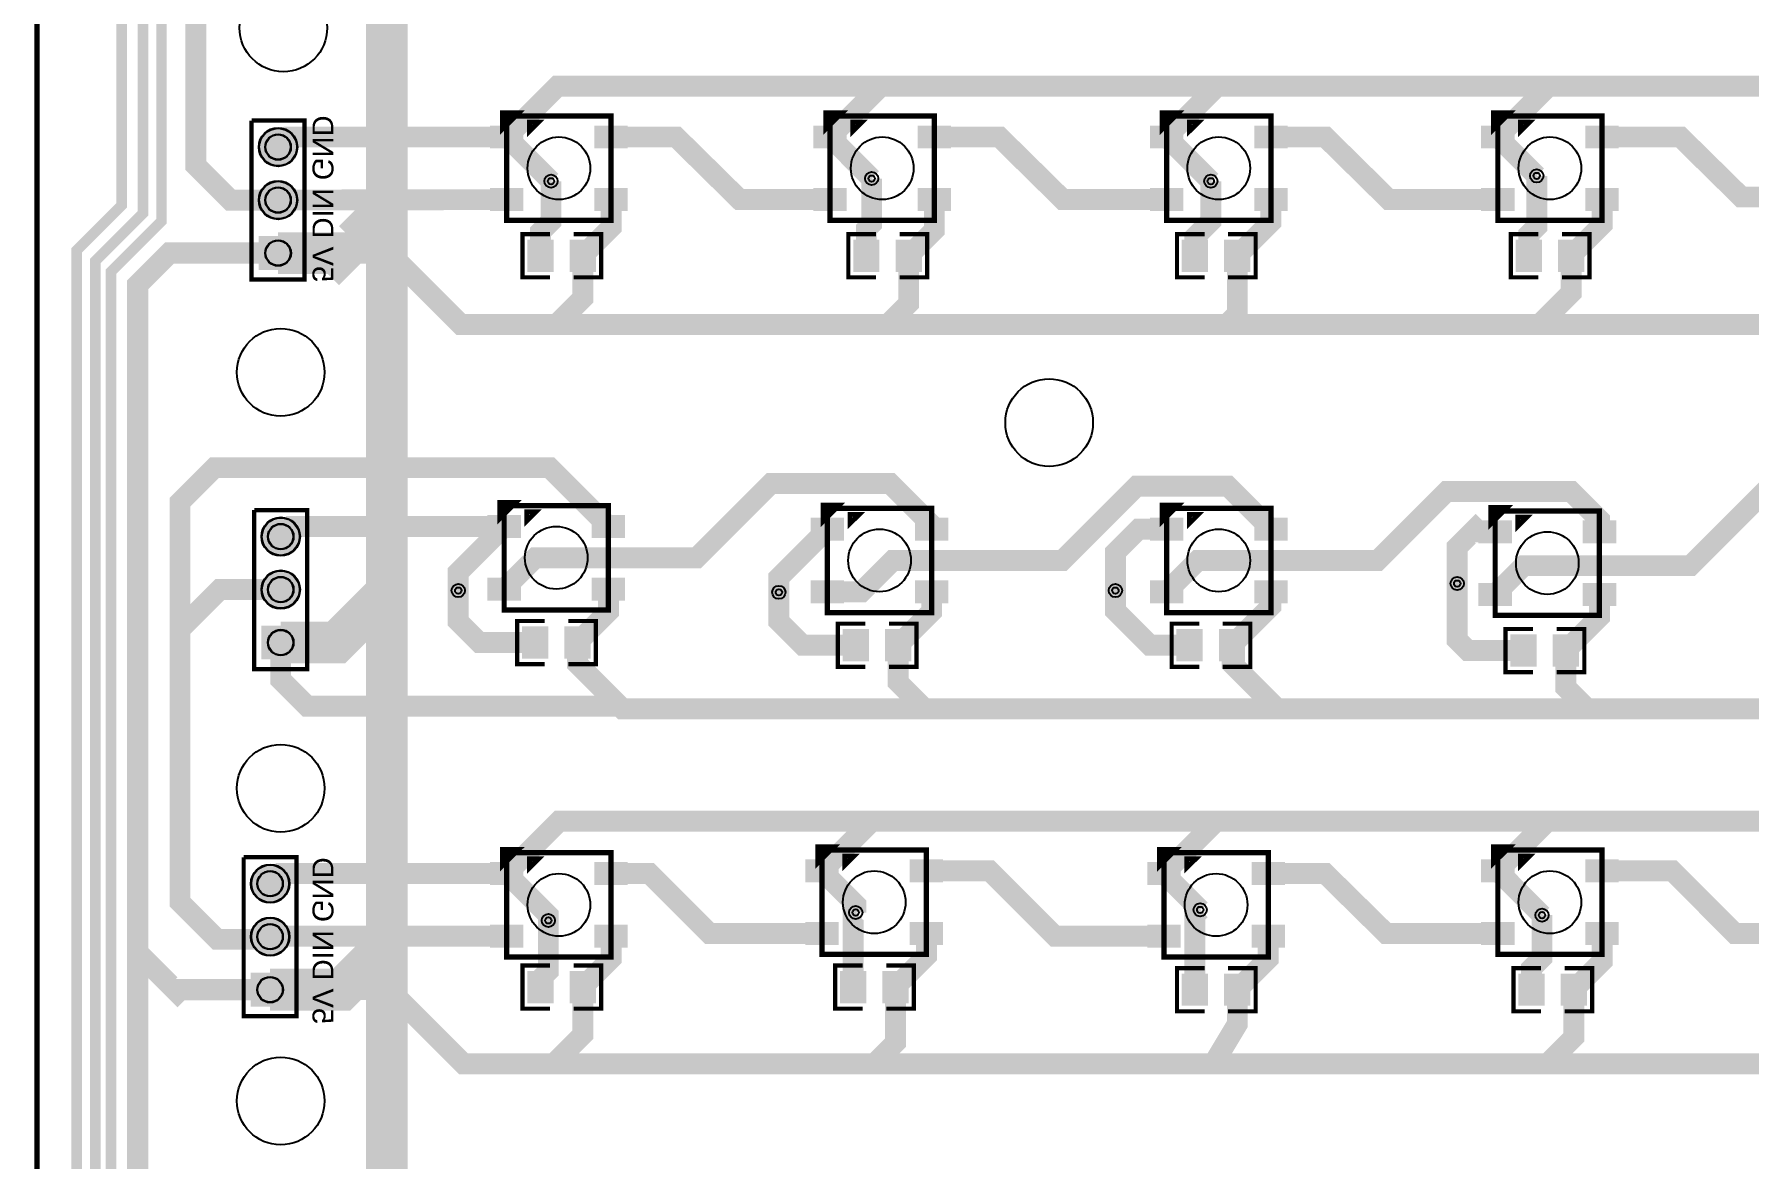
# Model space of a CAD drawing. Extents: x -5 to 8273, y -8280 to 5.
# Drawn here: x -5 to 3230, y -5644 to -3522 of the extents above; entities that cross this region are included whole.
import ezdxf

# ---------------------------------------------------------------- set-up
doc = ezdxf.new("R2010")
doc.units = 9
for name, color, linetype, true_color in [('BoardOutLine', 7, 'Continuous', 0xff00ff), ('BottomLayer', 7, 'Continuous', 0x0000ff), ('BottomSilkLayer', 7, 'Continuous', 0x66cc33), ('BottomSolderMaskLayer', 7, 'Continuous', 0xaa00ff), ('Hole', 7, 'Continuous', 0x222222), ('Multi-Layer', 7, 'Continuous', 0xc0c0c0), ('TopLayer', 7, 'Continuous', 0xff0000), ('TopPasteMaskLayer', 7, 'Continuous', 0x808080), ('TopSilkLayer', 7, 'Continuous', 0xffcc00), ('TopSolderMaskLayer', 7, 'Continuous', 0x800080)]:
    doc.layers.add(name, color=color, linetype=linetype, true_color=true_color)
doc.styles.get("Standard").update_dxf_attribs({"font": 'arial.ttf'})

msp = doc.modelspace()

# ---------------------------------------------------------------- hatches: boundary and pattern name
at = {"layer": 'BottomSolderMaskLayer'}
for points in [[(418.6, -3735, 1), (491.4, -3735, 1)], [(418.6, -3835, 1), (491.4, -3835, 1)], [(418.4, -3966.9), (418.4, -3903.1), (491.6, -3903.1), (491.6, -3966.9)], [(423.6, -4470, 1), (496.4, -4470, 1)], [(423.6, -4570, 1), (496.4, -4570, 1)], [(423.4, -4701.9), (423.4, -4638.1), (496.6, -4638.1), (496.6, -4701.9)], [(403.6, -5125, 1), (476.4, -5125, 1)], [(403.6, -5225, 1), (476.4, -5225, 1)], [(403.4, -5356.9), (403.4, -5293.1), (476.6, -5293.1), (476.6, -5356.9)]]:
    msp.add_hatch(color=256, dxfattribs=at).paths.add_polyline_path(points)
at = {"layer": 'Multi-Layer'}
for points in [[(419.6, -3735, 1), (490.4, -3735, 1)], [(419.6, -3835, 1), (490.4, -3835, 1)], [(419.6, -3966), (419.6, -3904), (490.4, -3904), (490.4, -3966)], [(424.6, -4470, 1), (495.4, -4470, 1)], [(424.6, -4570, 1), (495.4, -4570, 1)], [(424.6, -4701), (424.6, -4639), (495.4, -4639), (495.4, -4701)], [(404.6, -5125, 1), (475.4, -5125, 1)], [(404.6, -5225, 1), (475.4, -5225, 1)], [(404.6, -5356), (404.6, -5294), (475.4, -5294), (475.4, -5356)]]:
    msp.add_hatch(color=256, dxfattribs=at).paths.add_polyline_path(points)
at = {"layer": 'TopLayer'}
for points in [[(916.1, -3735.6), (857, -3735.6), (857, -3696.3), (916.1, -3696.3)], [(1112.9, -3735.6), (1053.9, -3735.6), (1053.9, -3696.3), (1112.9, -3696.3)], [(1526.1, -3735.6), (1467, -3735.6), (1467, -3696.3), (1526.1, -3696.3)], [(1722.9, -3735.6), (1663.9, -3735.6), (1663.9, -3696.3), (1722.9, -3696.3)], [(2161.1, -3735.6), (2102, -3735.6), (2102, -3696.3), (2161.1, -3696.3)], [(2357.9, -3735.6), (2298.9, -3735.6), (2298.9, -3696.3), (2357.9, -3696.3)], [(2786.1, -3735.6), (2727, -3735.6), (2727, -3696.3), (2786.1, -3696.3)], [(2982.9, -3735.6), (2923.9, -3735.6), (2923.9, -3696.3), (2982.9, -3696.3)], [(916.1, -3853.7), (857, -3853.7), (857, -3814.4), (916.1, -3814.4)], [(1112.9, -3853.7), (1053.9, -3853.7), (1053.9, -3814.4), (1112.9, -3814.4)], [(1526.1, -3853.7), (1467, -3853.7), (1467, -3814.4), (1526.1, -3814.4)], [(1722.9, -3853.7), (1663.9, -3853.7), (1663.9, -3814.4), (1722.9, -3814.4)], [(2161.1, -3853.7), (2102, -3853.7), (2102, -3814.4), (2161.1, -3814.4)], [(2357.9, -3853.7), (2298.9, -3853.7), (2298.9, -3814.4), (2357.9, -3814.4)], [(2786.1, -3853.7), (2727, -3853.7), (2727, -3814.4), (2786.1, -3814.4)], [(2982.9, -3853.7), (2923.9, -3853.7), (2923.9, -3814.4), (2982.9, -3814.4)], [(972.8, -3968.5), (927.2, -3968.5), (927.2, -3911.5), (972.8, -3911.5)], [(1052.8, -3968.5), (1007.2, -3968.5), (1007.2, -3911.5), (1052.8, -3911.5)], [(1587.8, -3968.5), (1542.2, -3968.5), (1542.2, -3911.5), (1587.8, -3911.5)], [(1667.8, -3968.5), (1622.2, -3968.5), (1622.2, -3911.5), (1667.8, -3911.5)], [(2207.8, -3968.5), (2162.2, -3968.5), (2162.2, -3911.5), (2207.8, -3911.5)], [(2287.8, -3968.5), (2242.2, -3968.5), (2242.2, -3911.5), (2287.8, -3911.5)], [(2837.8, -3968.5), (2792.2, -3968.5), (2792.2, -3911.5), (2837.8, -3911.5)], [(2917.8, -3968.5), (2872.2, -3968.5), (2872.2, -3911.5), (2917.8, -3911.5)], [(911.1, -4470.6), (852, -4470.6), (852, -4431.3), (911.1, -4431.3)], [(1107.9, -4470.6), (1048.9, -4470.6), (1048.9, -4431.3), (1107.9, -4431.3)], [(1521.1, -4475.6), (1462, -4475.6), (1462, -4436.3), (1521.1, -4436.3)], [(1717.9, -4475.6), (1658.9, -4475.6), (1658.9, -4436.3), (1717.9, -4436.3)], [(2161.1, -4475.6), (2102, -4475.6), (2102, -4436.3), (2161.1, -4436.3)], [(2357.9, -4475.6), (2298.9, -4475.6), (2298.9, -4436.3), (2357.9, -4436.3)], [(2781.1, -4480.6), (2722, -4480.6), (2722, -4441.3), (2781.1, -4441.3)], [(2977.9, -4480.6), (2918.9, -4480.6), (2918.9, -4441.3), (2977.9, -4441.3)], [(911.1, -4588.7), (852, -4588.7), (852, -4549.4), (911.1, -4549.4)], [(1107.9, -4588.7), (1048.9, -4588.7), (1048.9, -4549.4), (1107.9, -4549.4)], [(1521.1, -4593.7), (1462, -4593.7), (1462, -4554.4), (1521.1, -4554.4)], [(1717.9, -4593.7), (1658.9, -4593.7), (1658.9, -4554.4), (1717.9, -4554.4)], [(2161.1, -4593.7), (2102, -4593.7), (2102, -4554.4), (2161.1, -4554.4)], [(2357.9, -4593.7), (2298.9, -4593.7), (2298.9, -4554.4), (2357.9, -4554.4)], [(2781.1, -4598.7), (2722, -4598.7), (2722, -4559.4), (2781.1, -4559.4)], [(2977.9, -4598.7), (2918.9, -4598.7), (2918.9, -4559.4), (2977.9, -4559.4)], [(962.8, -4698.5), (917.2, -4698.5), (917.2, -4641.5), (962.8, -4641.5)], [(1042.8, -4698.5), (997.2, -4698.5), (997.2, -4641.5), (1042.8, -4641.5)], [(1567.8, -4703.5), (1522.2, -4703.5), (1522.2, -4646.5), (1567.8, -4646.5)], [(1647.8, -4703.5), (1602.2, -4703.5), (1602.2, -4646.5), (1647.8, -4646.5)], [(2197.8, -4703.5), (2152.2, -4703.5), (2152.2, -4646.5), (2197.8, -4646.5)], [(2277.8, -4703.5), (2232.2, -4703.5), (2232.2, -4646.5), (2277.8, -4646.5)], [(2827.8, -4713.5), (2782.2, -4713.5), (2782.2, -4656.5), (2827.8, -4656.5)], [(2907.8, -4713.5), (2862.2, -4713.5), (2862.2, -4656.5), (2907.8, -4656.5)], [(916.1, -5125.6), (857, -5125.6), (857, -5086.3), (916.1, -5086.3)], [(1112.9, -5125.6), (1053.9, -5125.6), (1053.9, -5086.3), (1112.9, -5086.3)], [(1511.1, -5120.6), (1452, -5120.6), (1452, -5081.3), (1511.1, -5081.3)], [(1707.9, -5120.6), (1648.9, -5120.6), (1648.9, -5081.3), (1707.9, -5081.3)], [(2156.1, -5125.6), (2097, -5125.6), (2097, -5086.3), (2156.1, -5086.3)], [(2352.9, -5125.6), (2293.9, -5125.6), (2293.9, -5086.3), (2352.9, -5086.3)], [(2786.1, -5120.6), (2727, -5120.6), (2727, -5081.3), (2786.1, -5081.3)], [(2982.9, -5120.6), (2923.9, -5120.6), (2923.9, -5081.3), (2982.9, -5081.3)], [(916.1, -5243.7), (857, -5243.7), (857, -5204.4), (916.1, -5204.4)], [(1112.9, -5243.7), (1053.9, -5243.7), (1053.9, -5204.4), (1112.9, -5204.4)], [(1511.1, -5238.7), (1452, -5238.7), (1452, -5199.4), (1511.1, -5199.4)], [(1707.9, -5238.7), (1648.9, -5238.7), (1648.9, -5199.4), (1707.9, -5199.4)], [(2156.1, -5243.7), (2097, -5243.7), (2097, -5204.4), (2156.1, -5204.4)], [(2352.9, -5243.7), (2293.9, -5243.7), (2293.9, -5204.4), (2352.9, -5204.4)], [(2786.1, -5238.7), (2727, -5238.7), (2727, -5199.4), (2786.1, -5199.4)], [(2982.9, -5238.7), (2923.9, -5238.7), (2923.9, -5199.4), (2982.9, -5199.4)], [(972.8, -5348.5), (927.2, -5348.5), (927.2, -5291.5), (972.8, -5291.5)], [(1052.8, -5348.5), (1007.2, -5348.5), (1007.2, -5291.5), (1052.8, -5291.5)], [(1562.8, -5348.5), (1517.2, -5348.5), (1517.2, -5291.5), (1562.8, -5291.5)], [(1642.8, -5348.5), (1597.2, -5348.5), (1597.2, -5291.5), (1642.8, -5291.5)], [(2207.8, -5353.5), (2162.2, -5353.5), (2162.2, -5296.5), (2207.8, -5296.5)], [(2287.8, -5353.5), (2242.2, -5353.5), (2242.2, -5296.5), (2287.8, -5296.5)], [(2842.8, -5353.5), (2797.2, -5353.5), (2797.2, -5296.5), (2842.8, -5296.5)], [(2922.8, -5353.5), (2877.2, -5353.5), (2877.2, -5296.5), (2922.8, -5296.5)]]:
    msp.add_hatch(color=256, dxfattribs=at).paths.add_polyline_path(points)
at = {"layer": 'TopPasteMaskLayer'}
for points in [[(916.1, -3735.6), (857, -3735.6), (857, -3696.3), (916.1, -3696.3)], [(1112.9, -3735.6), (1053.9, -3735.6), (1053.9, -3696.3), (1112.9, -3696.3)], [(1526.1, -3735.6), (1467, -3735.6), (1467, -3696.3), (1526.1, -3696.3)], [(1722.9, -3735.6), (1663.9, -3735.6), (1663.9, -3696.3), (1722.9, -3696.3)], [(2161.1, -3735.6), (2102, -3735.6), (2102, -3696.3), (2161.1, -3696.3)], [(2357.9, -3735.6), (2298.9, -3735.6), (2298.9, -3696.3), (2357.9, -3696.3)], [(2786.1, -3735.6), (2727, -3735.6), (2727, -3696.3), (2786.1, -3696.3)], [(2982.9, -3735.6), (2923.9, -3735.6), (2923.9, -3696.3), (2982.9, -3696.3)], [(916.1, -3853.7), (857, -3853.7), (857, -3814.4), (916.1, -3814.4)], [(1112.9, -3853.7), (1053.9, -3853.7), (1053.9, -3814.4), (1112.9, -3814.4)], [(1526.1, -3853.7), (1467, -3853.7), (1467, -3814.4), (1526.1, -3814.4)], [(1722.9, -3853.7), (1663.9, -3853.7), (1663.9, -3814.4), (1722.9, -3814.4)], [(2161.1, -3853.7), (2102, -3853.7), (2102, -3814.4), (2161.1, -3814.4)], [(2357.9, -3853.7), (2298.9, -3853.7), (2298.9, -3814.4), (2357.9, -3814.4)], [(2786.1, -3853.7), (2727, -3853.7), (2727, -3814.4), (2786.1, -3814.4)], [(2982.9, -3853.7), (2923.9, -3853.7), (2923.9, -3814.4), (2982.9, -3814.4)], [(972.8, -3968.5), (927.2, -3968.5), (927.2, -3911.5), (972.8, -3911.5)], [(1052.8, -3968.5), (1007.2, -3968.5), (1007.2, -3911.5), (1052.8, -3911.5)], [(1587.8, -3968.5), (1542.2, -3968.5), (1542.2, -3911.5), (1587.8, -3911.5)], [(1667.8, -3968.5), (1622.2, -3968.5), (1622.2, -3911.5), (1667.8, -3911.5)], [(2207.8, -3968.5), (2162.2, -3968.5), (2162.2, -3911.5), (2207.8, -3911.5)], [(2287.8, -3968.5), (2242.2, -3968.5), (2242.2, -3911.5), (2287.8, -3911.5)], [(2837.8, -3968.5), (2792.2, -3968.5), (2792.2, -3911.5), (2837.8, -3911.5)], [(2917.8, -3968.5), (2872.2, -3968.5), (2872.2, -3911.5), (2917.8, -3911.5)], [(911.1, -4470.6), (852, -4470.6), (852, -4431.3), (911.1, -4431.3)], [(1107.9, -4470.6), (1048.9, -4470.6), (1048.9, -4431.3), (1107.9, -4431.3)], [(1521.1, -4475.6), (1462, -4475.6), (1462, -4436.3), (1521.1, -4436.3)], [(1717.9, -4475.6), (1658.9, -4475.6), (1658.9, -4436.3), (1717.9, -4436.3)], [(2161.1, -4475.6), (2102, -4475.6), (2102, -4436.3), (2161.1, -4436.3)], [(2357.9, -4475.6), (2298.9, -4475.6), (2298.9, -4436.3), (2357.9, -4436.3)], [(2781.1, -4480.6), (2722, -4480.6), (2722, -4441.3), (2781.1, -4441.3)], [(2977.9, -4480.6), (2918.9, -4480.6), (2918.9, -4441.3), (2977.9, -4441.3)], [(911.1, -4588.7), (852, -4588.7), (852, -4549.4), (911.1, -4549.4)], [(1107.9, -4588.7), (1048.9, -4588.7), (1048.9, -4549.4), (1107.9, -4549.4)], [(1521.1, -4593.7), (1462, -4593.7), (1462, -4554.4), (1521.1, -4554.4)], [(1717.9, -4593.7), (1658.9, -4593.7), (1658.9, -4554.4), (1717.9, -4554.4)], [(2161.1, -4593.7), (2102, -4593.7), (2102, -4554.4), (2161.1, -4554.4)], [(2357.9, -4593.7), (2298.9, -4593.7), (2298.9, -4554.4), (2357.9, -4554.4)], [(2781.1, -4598.7), (2722, -4598.7), (2722, -4559.4), (2781.1, -4559.4)], [(2977.9, -4598.7), (2918.9, -4598.7), (2918.9, -4559.4), (2977.9, -4559.4)], [(962.8, -4698.5), (917.2, -4698.5), (917.2, -4641.5), (962.8, -4641.5)], [(1042.8, -4698.5), (997.2, -4698.5), (997.2, -4641.5), (1042.8, -4641.5)], [(1567.8, -4703.5), (1522.2, -4703.5), (1522.2, -4646.5), (1567.8, -4646.5)], [(1647.8, -4703.5), (1602.2, -4703.5), (1602.2, -4646.5), (1647.8, -4646.5)], [(2197.8, -4703.5), (2152.2, -4703.5), (2152.2, -4646.5), (2197.8, -4646.5)], [(2277.8, -4703.5), (2232.2, -4703.5), (2232.2, -4646.5), (2277.8, -4646.5)], [(2827.8, -4713.5), (2782.2, -4713.5), (2782.2, -4656.5), (2827.8, -4656.5)], [(2907.8, -4713.5), (2862.2, -4713.5), (2862.2, -4656.5), (2907.8, -4656.5)], [(916.1, -5125.6), (857, -5125.6), (857, -5086.3), (916.1, -5086.3)], [(1112.9, -5125.6), (1053.9, -5125.6), (1053.9, -5086.3), (1112.9, -5086.3)], [(1511.1, -5120.6), (1452, -5120.6), (1452, -5081.3), (1511.1, -5081.3)], [(1707.9, -5120.6), (1648.9, -5120.6), (1648.9, -5081.3), (1707.9, -5081.3)], [(2156.1, -5125.6), (2097, -5125.6), (2097, -5086.3), (2156.1, -5086.3)], [(2352.9, -5125.6), (2293.9, -5125.6), (2293.9, -5086.3), (2352.9, -5086.3)], [(2786.1, -5120.6), (2727, -5120.6), (2727, -5081.3), (2786.1, -5081.3)], [(2982.9, -5120.6), (2923.9, -5120.6), (2923.9, -5081.3), (2982.9, -5081.3)], [(916.1, -5243.7), (857, -5243.7), (857, -5204.4), (916.1, -5204.4)], [(1112.9, -5243.7), (1053.9, -5243.7), (1053.9, -5204.4), (1112.9, -5204.4)], [(1511.1, -5238.7), (1452, -5238.7), (1452, -5199.4), (1511.1, -5199.4)], [(1707.9, -5238.7), (1648.9, -5238.7), (1648.9, -5199.4), (1707.9, -5199.4)], [(2156.1, -5243.7), (2097, -5243.7), (2097, -5204.4), (2156.1, -5204.4)], [(2352.9, -5243.7), (2293.9, -5243.7), (2293.9, -5204.4), (2352.9, -5204.4)], [(2786.1, -5238.7), (2727, -5238.7), (2727, -5199.4), (2786.1, -5199.4)], [(2982.9, -5238.7), (2923.9, -5238.7), (2923.9, -5199.4), (2982.9, -5199.4)], [(972.8, -5348.5), (927.2, -5348.5), (927.2, -5291.5), (972.8, -5291.5)], [(1052.8, -5348.5), (1007.2, -5348.5), (1007.2, -5291.5), (1052.8, -5291.5)], [(1562.8, -5348.5), (1517.2, -5348.5), (1517.2, -5291.5), (1562.8, -5291.5)], [(1642.8, -5348.5), (1597.2, -5348.5), (1597.2, -5291.5), (1642.8, -5291.5)], [(2207.8, -5353.5), (2162.2, -5353.5), (2162.2, -5296.5), (2207.8, -5296.5)], [(2287.8, -5353.5), (2242.2, -5353.5), (2242.2, -5296.5), (2287.8, -5296.5)], [(2842.8, -5353.5), (2797.2, -5353.5), (2797.2, -5296.5), (2842.8, -5296.5)], [(2922.8, -5353.5), (2877.2, -5353.5), (2877.2, -5296.5), (2922.8, -5296.5)]]:
    msp.add_hatch(color=256, dxfattribs=at).paths.add_polyline_path(points)
at = {"layer": 'TopSolderMaskLayer'}
for points in [[(418.6, -3735, 1), (491.4, -3735, 1)], [(918.1, -3737.6), (855, -3737.6), (855, -3694.3), (918.1, -3694.3)], [(1114.9, -3737.6), (1051.9, -3737.6), (1051.9, -3694.3), (1114.9, -3694.3)], [(1528.1, -3737.6), (1465, -3737.6), (1465, -3694.3), (1528.1, -3694.3)], [(1724.9, -3737.6), (1661.9, -3737.6), (1661.9, -3694.3), (1724.9, -3694.3)], [(2163.1, -3737.6), (2100, -3737.6), (2100, -3694.3), (2163.1, -3694.3)], [(2359.9, -3737.6), (2296.9, -3737.6), (2296.9, -3694.3), (2359.9, -3694.3)], [(2788.1, -3737.6), (2725, -3737.6), (2725, -3694.3), (2788.1, -3694.3)], [(2984.9, -3737.6), (2921.9, -3737.6), (2921.9, -3694.3), (2984.9, -3694.3)], [(418.6, -3835, 1), (491.4, -3835, 1)], [(918.1, -3855.7), (855, -3855.7), (855, -3812.4), (918.1, -3812.4)], [(1114.9, -3855.7), (1051.9, -3855.7), (1051.9, -3812.4), (1114.9, -3812.4)], [(1528.1, -3855.7), (1465, -3855.7), (1465, -3812.4), (1528.1, -3812.4)], [(1724.9, -3855.7), (1661.9, -3855.7), (1661.9, -3812.4), (1724.9, -3812.4)], [(2163.1, -3855.7), (2100, -3855.7), (2100, -3812.4), (2163.1, -3812.4)], [(2359.9, -3855.7), (2296.9, -3855.7), (2296.9, -3812.4), (2359.9, -3812.4)], [(2788.1, -3855.7), (2725, -3855.7), (2725, -3812.4), (2788.1, -3812.4)], [(2984.9, -3855.7), (2921.9, -3855.7), (2921.9, -3812.4), (2984.9, -3812.4)], [(418.4, -3966.9), (418.4, -3903.1), (491.6, -3903.1), (491.6, -3966.9)], [(974.8, -3970.5), (925.2, -3970.5), (925.2, -3909.5), (974.8, -3909.5)], [(1054.8, -3970.5), (1005.2, -3970.5), (1005.2, -3909.5), (1054.8, -3909.5)], [(1589.8, -3970.5), (1540.2, -3970.5), (1540.2, -3909.5), (1589.8, -3909.5)], [(1669.8, -3970.5), (1620.2, -3970.5), (1620.2, -3909.5), (1669.8, -3909.5)], [(2209.8, -3970.5), (2160.2, -3970.5), (2160.2, -3909.5), (2209.8, -3909.5)], [(2289.8, -3970.5), (2240.2, -3970.5), (2240.2, -3909.5), (2289.8, -3909.5)], [(2839.8, -3970.5), (2790.2, -3970.5), (2790.2, -3909.5), (2839.8, -3909.5)], [(2919.8, -3970.5), (2870.2, -3970.5), (2870.2, -3909.5), (2919.8, -3909.5)], [(913.1, -4472.6), (850, -4472.6), (850, -4429.3), (913.1, -4429.3)], [(1109.9, -4472.6), (1046.9, -4472.6), (1046.9, -4429.3), (1109.9, -4429.3)], [(423.6, -4470, 1), (496.4, -4470, 1)], [(1523.1, -4477.6), (1460, -4477.6), (1460, -4434.3), (1523.1, -4434.3)], [(1719.9, -4477.6), (1656.9, -4477.6), (1656.9, -4434.3), (1719.9, -4434.3)], [(2163.1, -4477.6), (2100, -4477.6), (2100, -4434.3), (2163.1, -4434.3)], [(2359.9, -4477.6), (2296.9, -4477.6), (2296.9, -4434.3), (2359.9, -4434.3)], [(2783.1, -4482.6), (2720, -4482.6), (2720, -4439.3), (2783.1, -4439.3)], [(2979.9, -4482.6), (2916.9, -4482.6), (2916.9, -4439.3), (2979.9, -4439.3)], [(423.6, -4570, 1), (496.4, -4570, 1)], [(913.1, -4590.7), (850, -4590.7), (850, -4547.4), (913.1, -4547.4)], [(1109.9, -4590.7), (1046.9, -4590.7), (1046.9, -4547.4), (1109.9, -4547.4)], [(1523.1, -4595.7), (1460, -4595.7), (1460, -4552.4), (1523.1, -4552.4)], [(1719.9, -4595.7), (1656.9, -4595.7), (1656.9, -4552.4), (1719.9, -4552.4)], [(2163.1, -4595.7), (2100, -4595.7), (2100, -4552.4), (2163.1, -4552.4)], [(2359.9, -4595.7), (2296.9, -4595.7), (2296.9, -4552.4), (2359.9, -4552.4)], [(2783.1, -4600.7), (2720, -4600.7), (2720, -4557.4), (2783.1, -4557.4)], [(2979.9, -4600.7), (2916.9, -4600.7), (2916.9, -4557.4), (2979.9, -4557.4)], [(423.4, -4701.9), (423.4, -4638.1), (496.6, -4638.1), (496.6, -4701.9)], [(964.8, -4700.5), (915.2, -4700.5), (915.2, -4639.5), (964.8, -4639.5)], [(1044.8, -4700.5), (995.2, -4700.5), (995.2, -4639.5), (1044.8, -4639.5)], [(1569.8, -4705.5), (1520.2, -4705.5), (1520.2, -4644.5), (1569.8, -4644.5)], [(1649.8, -4705.5), (1600.2, -4705.5), (1600.2, -4644.5), (1649.8, -4644.5)], [(2199.8, -4705.5), (2150.2, -4705.5), (2150.2, -4644.5), (2199.8, -4644.5)], [(2279.8, -4705.5), (2230.2, -4705.5), (2230.2, -4644.5), (2279.8, -4644.5)], [(2829.8, -4715.5), (2780.2, -4715.5), (2780.2, -4654.5), (2829.8, -4654.5)], [(2909.8, -4715.5), (2860.2, -4715.5), (2860.2, -4654.5), (2909.8, -4654.5)], [(403.6, -5125, 1), (476.4, -5125, 1)], [(918.1, -5127.6), (855, -5127.6), (855, -5084.3), (918.1, -5084.3)], [(1114.9, -5127.6), (1051.9, -5127.6), (1051.9, -5084.3), (1114.9, -5084.3)], [(1513.1, -5122.6), (1450, -5122.6), (1450, -5079.3), (1513.1, -5079.3)], [(1709.9, -5122.6), (1646.9, -5122.6), (1646.9, -5079.3), (1709.9, -5079.3)], [(2158.1, -5127.6), (2095, -5127.6), (2095, -5084.3), (2158.1, -5084.3)], [(2354.9, -5127.6), (2291.9, -5127.6), (2291.9, -5084.3), (2354.9, -5084.3)], [(2788.1, -5122.6), (2725, -5122.6), (2725, -5079.3), (2788.1, -5079.3)], [(2984.9, -5122.6), (2921.9, -5122.6), (2921.9, -5079.3), (2984.9, -5079.3)], [(403.6, -5225, 1), (476.4, -5225, 1)], [(918.1, -5245.7), (855, -5245.7), (855, -5202.4), (918.1, -5202.4)], [(1114.9, -5245.7), (1051.9, -5245.7), (1051.9, -5202.4), (1114.9, -5202.4)], [(1513.1, -5240.7), (1450, -5240.7), (1450, -5197.4), (1513.1, -5197.4)], [(1709.9, -5240.7), (1646.9, -5240.7), (1646.9, -5197.4), (1709.9, -5197.4)], [(2158.1, -5245.7), (2095, -5245.7), (2095, -5202.4), (2158.1, -5202.4)], [(2354.9, -5245.7), (2291.9, -5245.7), (2291.9, -5202.4), (2354.9, -5202.4)], [(2788.1, -5240.7), (2725, -5240.7), (2725, -5197.4), (2788.1, -5197.4)], [(2984.9, -5240.7), (2921.9, -5240.7), (2921.9, -5197.4), (2984.9, -5197.4)], [(403.4, -5356.9), (403.4, -5293.1), (476.6, -5293.1), (476.6, -5356.9)], [(974.8, -5350.5), (925.2, -5350.5), (925.2, -5289.5), (974.8, -5289.5)], [(1054.8, -5350.5), (1005.2, -5350.5), (1005.2, -5289.5), (1054.8, -5289.5)], [(1564.8, -5350.5), (1515.2, -5350.5), (1515.2, -5289.5), (1564.8, -5289.5)], [(1644.8, -5350.5), (1595.2, -5350.5), (1595.2, -5289.5), (1644.8, -5289.5)], [(2209.8, -5355.5), (2160.2, -5355.5), (2160.2, -5294.5), (2209.8, -5294.5)], [(2289.8, -5355.5), (2240.2, -5355.5), (2240.2, -5294.5), (2289.8, -5294.5)], [(2844.8, -5355.5), (2795.2, -5355.5), (2795.2, -5294.5), (2844.8, -5294.5)], [(2924.8, -5355.5), (2875.2, -5355.5), (2875.2, -5294.5), (2924.8, -5294.5)]]:
    msp.add_hatch(color=256, dxfattribs=at).paths.add_polyline_path(points)

# ---------------------------------------------------------------- linework, layer by layer
at = {"layer": 'BoardOutLine', "const_width": 10}
msp.add_lwpolyline([(0, 0), (8267.7, 0), (8267.7, -8267.7), (0, -8267.7), (0, 0)], close=True, dxfattribs=at)
at = {"layer": 'BottomLayer', "const_width": 78.7}
for points in [[(660, -3065), (660, -3850), (570, -3940), (565, -3935), (455, -3935)], [(660, -3850), (660, -4575), (565, -4670), (460, -4670)], [(660, -4575), (660, -5240), (575, -5325), (440, -5325)], [(660, -5240), (660, -5850), (510, -6000), (450, -6000)]]:
    msp.add_lwpolyline(points, dxfattribs=at)
at = {"layer": 'BottomSolderMaskLayer'}
for centre, radius in [((455, -3735), 36.4), ((455, -3735), 24.3), ((455, -3835), 36.4), ((455, -3835), 24.3), ((455, -3935), 24.4), ((460, -4470), 36.4), ((460, -4470), 24.3), ((460, -4570), 36.4), ((460, -4570), 24.3), ((460, -4670), 24.4), ((440, -5125), 36.4), ((440, -5125), 24.3), ((440, -5225), 36.4), ((440, -5225), 24.3), ((440, -5325), 24.4)]:
    msp.add_circle(centre, radius, dxfattribs=at)
at = {"layer": 'Hole'}
for centre in [(2830, -3789.4), (970, -3799.4), (1575, -3794.4), (2215, -3799.4), (2680, -4558.6), (795, -4571.9), (1400, -4575.2), (2035, -4571.9), (1545, -5179.4), (2195, -5174.4), (965, -5194.4), (2840, -5184.4)]:
    msp.add_circle(centre, 6, dxfattribs=at)
at = {"layer": 'Multi-Layer'}
for centre, radius in [((465, -3510), 82.7), ((455, -3735), 35.4), ((455, -3735), 23.6), ((1575, -3794.4), 12.5), ((2830, -3789.4), 12.5), ((455, -3835), 35.4), ((455, -3835), 23.6), ((970, -3799.4), 12.5), ((2215, -3799.4), 12.5), ((455, -3935), 23.6), ((460, -4160), 82.7), ((1910, -4255), 82.7), ((460, -4470), 35.4), ((460, -4470), 23.6), ((460, -4570), 35.4), ((460, -4570), 23.6), ((795, -4571.9), 12.5), ((2035, -4571.9), 12.5), ((2680, -4558.6), 12.5), ((1400, -4575.2), 12.5), ((460, -4670), 23.6), ((460, -4945), 82.7), ((440, -5125), 35.4), ((440, -5125), 23.6), ((1545, -5179.4), 12.5), ((2195, -5174.4), 12.5), ((2840, -5184.4), 12.5), ((440, -5225), 35.4), ((440, -5225), 23.6), ((965, -5194.4), 12.5), ((440, -5325), 23.6), ((460, -5535), 82.7)]:
    msp.add_circle(centre, radius, dxfattribs=at)
at = {"layer": 'TopLayer'}
for points, const_width in [([(3180, -7809), (3180, -7775), (3130, -7725), (2435, -7725), (2365, -7655), (760, -7655), (710, -7705), (710, -7915), (595, -8030), (305, -8030), (190, -7915), (190, -6755), (110, -6675), (110, -3950), (200, -3860), (200, -2575), (110, -2485), (110, -450), (345, -215), (1610, -215), (1805, -20), (2630, -20), (2664, -54), (2664, -80)], 20), ([(1635, -8065), (1635, -8130), (1615, -8150), (375, -8150), (150, -7925), (150, -6770), (75, -6695), (75, -3930), (160, -3845), (160, -2585), (65, -2490), (65, -445), (340, -170), (1565, -170)], 20), ([(3280, -7809), (3280, -7745), (3230, -7695), (2460, -7695), (2390, -7625), (740, -7625), (665, -7700), (665, -7900), (565, -8000), (320, -8000), (225, -7905), (225, -6750), (140, -6665), (140, -3970), (235, -3875), (235, -2555)], 20), ([(465, -3160), (350, -3160), (300, -3210), (300, -3770), (365, -3835), (455, -3835)], 39.4), ([(1592.5, -3620), (982.5, -3620), (886.6, -3715.9)], 39.4), ([(2227.5, -3620), (1592.5, -3620), (1496.6, -3715.9)], 39.4), ([(2852.5, -3620), (2227.5, -3620), (2131.6, -3715.9)], 39.4), ([(3497.5, -3620), (2852.5, -3620), (2756.6, -3715.9)], 39.4), ([(455, -3735), (474.1, -3715.9), (886.6, -3715.9)], 39.4), ([(970, -3799.4), (970, -3799.4), (886.6, -3715.9)], 39.4), ([(1083.4, -3715.9), (1206, -3715.9), (1326, -3834.1), (1496.6, -3834.1)], 39.4), ([(1575, -3794.4), (1575, -3794.4), (1496.6, -3715.9)], 39.4), ([(1693.4, -3715.9), (1816, -3715.9), (1936, -3834.1), (2131.6, -3834.1)], 39.4), ([(2215, -3799.4), (2215, -3799.4), (2131.6, -3715.9)], 39.4), ([(2328.4, -3715.9), (2431, -3715.9), (2551, -3834.1), (2756.6, -3834.1)], 39.4), ([(2830, -3789.4), (2830, -3789.4), (2756.6, -3715.9)], 39.4), ([(2953.4, -3715.9), (3101, -3715.9), (3216, -3829.1), (3406.6, -3829.1)], 39.4), ([(950, -3940), (950, -3895), (970, -3875), (970, -3799.4)], 39.4), ([(1565, -3940), (1565, -3890), (1575, -3880), (1575, -3794.4)], 39.4), ([(2185, -3940), (2185, -3905), (2215, -3875), (2215, -3799.4)], 39.4), ([(2815, -3940), (2815, -3900), (2830, -3885), (2830, -3789.4)], 39.4), ([(455, -3835), (886.6, -3834.1)], 39.4), ([(1030, -3940), (1083.4, -3886.6), (1083.4, -3834.1)], 39.4), ([(1645, -3940), (1693.4, -3891.6), (1693.4, -3834.1)], 39.4), ([(2265, -3940), (2328.4, -3876.6), (2328.4, -3834.1)], 39.4), ([(2895, -3940), (2953.4, -3881.6), (2953.4, -3834.1)], 39.4), ([(455, -3935), (250, -3935), (190, -3995), (190, -5255), (265, -5330), (270, -5325), (440, -5325)], 40), ([(455, -3935), (665, -3935), (800, -4070), (980, -4070), (1030, -4020), (1030, -3940)], 39.4), ([(980, -4070), (1605, -4070), (1645, -4030), (1645, -3940)], 39.4), ([(1605, -4070), (2245, -4070), (2265, -4050), (2265, -3940)], 39.4), ([(2245, -4070), (2835, -4070), (2895, -4010), (2895, -3940)], 39.4), ([(2835, -4070), (3500, -4070), (3545, -4025), (3550, -4020), (3550, -3935)], 39.4), ([(270, -4645), (270, -4405), (335, -4340), (967.5, -4340), (1078.4, -4450.9)], 39.4), ([(1688.4, -4455.9), (1688.4, -4448.4), (1610, -4370), (1385, -4370), (1245, -4510), (940.6, -4510), (881.6, -4569.1)], 39.4), ([(2328.4, -4455.9), (2247.5, -4375), (2075, -4375), (1935, -4515), (1615, -4515), (1556, -4574.1), (1491.6, -4574.1)], 39.4), ([(2948.4, -4460.9), (2948.4, -4438.4), (2895, -4385), (2660, -4385), (2530, -4515), (2190.6, -4515), (2131.6, -4574.1)], 39.4), ([(3603.4, -4450.9), (3603.4, -4423.4), (3555, -4375), (3270, -4375), (3120, -4525), (2805.6, -4525), (2751.6, -4579.1)], 39.4), ([(460, -4470), (479.1, -4450.9), (881.6, -4450.9)], 39.4), ([(795, -4571.9), (795, -4537.5), (881.6, -4450.9)], 39.4), ([(2680, -4558.6), (2680, -4490), (2715, -4455), (2721, -4460.9), (2751.6, -4460.9)], 39.4), ([(1400, -4575.2), (1400, -4547.5), (1491.6, -4455.9)], 39.4), ([(2035, -4571.9), (2035, -4500), (2079, -4455.9), (2131.6, -4455.9)], 39.4), ([(460, -4570), (345, -4570), (270, -4645), (270, -5160), (340, -5230), (435, -5230), (440, -5225)], 39.4), ([(940, -4670), (835, -4670), (795, -4630), (795, -4571.9)], 39.4), ([(1020, -4670), (1078.4, -4611.6), (1078.4, -4569.1)], 39.4), ([(1545, -4675), (1445, -4675), (1400, -4630), (1400, -4575.2)], 39.4), ([(1625, -4675), (1688.4, -4611.6), (1688.4, -4574.1)], 39.4), ([(2175, -4675), (2100, -4675), (2035, -4610), (2035, -4571.9)], 39.4), ([(2255, -4675), (2328.4, -4601.6), (2328.4, -4574.1)], 39.4), ([(2805, -4685), (2700, -4685), (2680, -4665), (2680, -4558.6)], 39.4), ([(2885, -4685), (2948.4, -4621.6), (2948.4, -4579.1)], 39.4), ([(1100, -4790), (510, -4790), (460, -4740), (460, -4670)], 39.4), ([(1675, -4795), (1105, -4795), (1020, -4710), (1020, -4670)], 39.4), ([(2350, -4795), (1675, -4795), (1625, -4745), (1625, -4675)], 39.4), ([(2930, -4795), (2340, -4795), (2255, -4710), (2255, -4675)], 39.4), ([(3605, -4795), (2925, -4795), (2885, -4755), (2885, -4685)], 39.4), ([(1590.6, -5006.9), (985.6, -5006.9), (886.6, -5105.9)], 39.4), ([(2225.6, -5006.9), (1575.6, -5006.9), (1481.6, -5100.9)], 39.4), ([(2850.6, -5006.9), (2225.6, -5006.9), (2126.6, -5105.9)], 39.4), ([(3490.6, -5006.9), (2850.6, -5006.9), (2756.6, -5100.9)], 39.4), ([(440, -5125), (459.1, -5105.9), (886.6, -5105.9)], 39.4), ([(965, -5194.4), (965, -5184.4), (886.6, -5105.9)], 39.4), ([(1083.4, -5105.9), (1156, -5105.9), (1269.2, -5219.1), (1481.6, -5219.1)], 39.4), ([(1545, -5179.4), (1545, -5164.4), (1481.6, -5100.9)], 39.4), ([(1678.4, -5100.9), (1797.9, -5100.9), (1921, -5224.1), (2126.6, -5224.1)], 39.4), ([(2195, -5174.4), (2195, -5174.4), (2126.6, -5105.9)], 39.4), ([(2323.4, -5105.9), (2431, -5105.9), (2546, -5219.1), (2756.6, -5219.1)], 39.4), ([(2840, -5184.4), (2840, -5184.4), (2756.6, -5100.9)], 39.4), ([(2953.4, -5100.9), (3086, -5100.9), (3204, -5219.1), (3396.6, -5219.1)], 39.4), ([(950, -5320), (950, -5305), (965, -5290), (965, -5194.4)], 39.4), ([(1540, -5320), (1540, -5184.4), (1545, -5179.4)], 39.4), ([(2185, -5325), (2185, -5184.4), (2195, -5174.4)], 39.4), ([(2820, -5325), (2820, -5285), (2840, -5265), (2840, -5184.4)], 39.4), ([(440, -5225), (440.9, -5224.1), (886.6, -5224.1)], 39.4), ([(1083.4, -5224.1), (1083.4, -5266.6), (1030, -5320)], 39.4), ([(1620, -5320), (1678.4, -5261.6), (1678.4, -5219.1)], 39.4), ([(2265, -5325), (2323.4, -5266.6), (2323.4, -5224.1)], 39.4), ([(2900, -5325), (2953.4, -5271.6), (2953.4, -5219.1)], 39.4), ([(190, -5255), (190, -6630), (280, -6720), (445, -6720)], 40), ([(440, -5325), (665, -5325), (805, -5465), (975, -5465), (1020, -5420), (1030, -5410), (1030, -5320)], 39.4), ([(975, -5465), (1580, -5465), (1620, -5425), (1620, -5320)], 39.4), ([(1580, -5465), (2220, -5465), (2265, -5390), (2265, -5325)], 39.4), ([(2220, -5465), (2850, -5465), (2900, -5415), (2900, -5325)], 39.4), ([(2850, -5465), (3495, -5465), (3545, -5415), (3545, -5325)], 39.4)]:
    msp.add_lwpolyline(points, dxfattribs=dict(at, const_width=const_width))
at = {"layer": 'TopSilkLayer'}
for points, const_width in [([(405, -3910), (405, -3985), (505, -3985), (505, -3685), (405, -3685)], 8), ([(405, -3685), (405, -3910)], 7.99), ([(968.2, -3899.3), (916.2, -3899.3), (916.2, -3980.8), (968.2, -3980.8)], 7.87), ([(1012.7, -3899.3), (1064.7, -3899.3), (1064.7, -3980.8), (1012.7, -3980.8)], 7.87), ([(1583.2, -3899.3), (1531.2, -3899.3), (1531.2, -3980.8), (1583.2, -3980.8)], 7.87), ([(1627.7, -3899.3), (1679.7, -3899.3), (1679.7, -3980.8), (1627.7, -3980.8)], 7.87), ([(2203.2, -3899.3), (2151.2, -3899.3), (2151.2, -3980.8), (2203.2, -3980.8)], 7.87), ([(2247.7, -3899.3), (2299.7, -3899.3), (2299.7, -3980.8), (2247.7, -3980.8)], 7.87), ([(2833.2, -3899.3), (2781.2, -3899.3), (2781.2, -3980.8), (2833.2, -3980.8)], 7.87), ([(2877.7, -3899.3), (2929.7, -3899.3), (2929.7, -3980.8), (2877.7, -3980.8)], 7.87), ([(410, -4645), (410, -4720), (510, -4720), (510, -4420), (410, -4420)], 8), ([(410, -4420), (410, -4645)], 7.99), ([(958.2, -4629.3), (906.2, -4629.3), (906.2, -4710.8), (958.2, -4710.8)], 7.87), ([(1002.7, -4629.3), (1054.7, -4629.3), (1054.7, -4710.8), (1002.7, -4710.8)], 7.87), ([(1563.2, -4634.3), (1511.2, -4634.3), (1511.2, -4715.8), (1563.2, -4715.8)], 7.87), ([(1607.7, -4634.3), (1659.7, -4634.3), (1659.7, -4715.8), (1607.7, -4715.8)], 7.87), ([(2193.2, -4634.3), (2141.2, -4634.3), (2141.2, -4715.8), (2193.2, -4715.8)], 7.87), ([(2237.7, -4634.3), (2289.7, -4634.3), (2289.7, -4715.8), (2237.7, -4715.8)], 7.87), ([(2823.2, -4644.3), (2771.2, -4644.3), (2771.2, -4725.8), (2823.2, -4725.8)], 7.87), ([(2867.7, -4644.3), (2919.7, -4644.3), (2919.7, -4725.8), (2867.7, -4725.8)], 7.87), ([(390, -5300), (390, -5375), (490, -5375), (490, -5075), (390, -5075)], 8), ([(390, -5075), (390, -5300)], 7.99), ([(968.2, -5279.3), (916.2, -5279.3), (916.2, -5360.8), (968.2, -5360.8)], 7.87), ([(1012.7, -5279.3), (1064.7, -5279.3), (1064.7, -5360.8), (1012.7, -5360.8)], 7.87), ([(1558.2, -5279.3), (1506.2, -5279.3), (1506.2, -5360.8), (1558.2, -5360.8)], 7.87), ([(1602.7, -5279.3), (1654.7, -5279.3), (1654.7, -5360.8), (1602.7, -5360.8)], 7.87), ([(2203.2, -5284.3), (2151.2, -5284.3), (2151.2, -5365.8), (2203.2, -5365.8)], 7.87), ([(2247.7, -5284.3), (2299.7, -5284.3), (2299.7, -5365.8), (2247.7, -5365.8)], 7.87), ([(2838.2, -5284.3), (2786.2, -5284.3), (2786.2, -5365.8), (2838.2, -5365.8)], 7.87), ([(2882.7, -5284.3), (2934.7, -5284.3), (2934.7, -5365.8), (2882.7, -5365.8)], 7.87)]:
    msp.add_lwpolyline(points, dxfattribs=dict(at, const_width=const_width))
at = {"layer": 'TopSilkLayer', "const_width": 10}
for points in [[(878.7, -3700.2), (878.7, -3670.7), (908.3, -3670.7), (878.7, -3700.2)], [(1083.4, -3873.4), (886.6, -3873.4), (886.6, -3676.6), (1083.4, -3676.6), (1083.4, -3873.4)], [(929.9, -3704.1), (929.9, -3688.4), (945.7, -3688.4), (929.9, -3704.1)], [(1488.7, -3700.2), (1488.7, -3670.7), (1518.3, -3670.7), (1488.7, -3700.2)], [(1693.4, -3873.4), (1496.6, -3873.4), (1496.6, -3676.6), (1693.4, -3676.6), (1693.4, -3873.4)], [(1539.9, -3704.1), (1539.9, -3688.4), (1555.7, -3688.4), (1539.9, -3704.1)], [(2123.7, -3700.2), (2123.7, -3670.7), (2153.3, -3670.7), (2123.7, -3700.2)], [(2328.4, -3873.4), (2131.6, -3873.4), (2131.6, -3676.6), (2328.4, -3676.6), (2328.4, -3873.4)], [(2174.9, -3704.1), (2174.9, -3688.4), (2190.7, -3688.4), (2174.9, -3704.1)], [(2748.7, -3700.2), (2748.7, -3670.7), (2778.3, -3670.7), (2748.7, -3700.2)], [(2953.4, -3873.4), (2756.6, -3873.4), (2756.6, -3676.6), (2953.4, -3676.6), (2953.4, -3873.4)], [(2799.9, -3704.1), (2799.9, -3688.4), (2815.7, -3688.4), (2799.9, -3704.1)], [(873.7, -4435.2), (873.7, -4405.7), (903.3, -4405.7), (873.7, -4435.2)], [(1078.4, -4608.4), (881.6, -4608.4), (881.6, -4411.6), (1078.4, -4411.6), (1078.4, -4608.4)], [(924.9, -4439.1), (924.9, -4423.4), (940.7, -4423.4), (924.9, -4439.1)], [(1483.7, -4440.2), (1483.7, -4410.7), (1513.3, -4410.7), (1483.7, -4440.2)], [(1688.4, -4613.4), (1491.6, -4613.4), (1491.6, -4416.6), (1688.4, -4416.6), (1688.4, -4613.4)], [(1534.9, -4444.1), (1534.9, -4428.4), (1550.7, -4428.4), (1534.9, -4444.1)], [(2123.7, -4440.2), (2123.7, -4410.7), (2153.3, -4410.7), (2123.7, -4440.2)], [(2328.4, -4613.4), (2131.6, -4613.4), (2131.6, -4416.6), (2328.4, -4416.6), (2328.4, -4613.4)], [(2174.9, -4444.1), (2174.9, -4428.4), (2190.7, -4428.4), (2174.9, -4444.1)], [(2743.7, -4445.2), (2743.7, -4415.7), (2773.3, -4415.7), (2743.7, -4445.2)], [(2948.4, -4618.4), (2751.6, -4618.4), (2751.6, -4421.6), (2948.4, -4421.6), (2948.4, -4618.4)], [(2794.9, -4449.1), (2794.9, -4433.4), (2810.7, -4433.4), (2794.9, -4449.1)], [(878.7, -5090.2), (878.7, -5060.7), (908.3, -5060.7), (878.7, -5090.2)], [(1083.4, -5263.4), (886.6, -5263.4), (886.6, -5066.6), (1083.4, -5066.6), (1083.4, -5263.4)], [(929.9, -5094.1), (929.9, -5078.4), (945.7, -5078.4), (929.9, -5094.1)], [(1473.7, -5085.2), (1473.7, -5055.7), (1503.3, -5055.7), (1473.7, -5085.2)], [(1678.4, -5258.4), (1481.6, -5258.4), (1481.6, -5061.6), (1678.4, -5061.6), (1678.4, -5258.4)], [(1524.9, -5089.1), (1524.9, -5073.4), (1540.7, -5073.4), (1524.9, -5089.1)], [(2118.7, -5090.2), (2118.7, -5060.7), (2148.3, -5060.7), (2118.7, -5090.2)], [(2323.4, -5263.4), (2126.6, -5263.4), (2126.6, -5066.6), (2323.4, -5066.6), (2323.4, -5263.4)], [(2169.9, -5094.1), (2169.9, -5078.4), (2185.7, -5078.4), (2169.9, -5094.1)], [(2748.7, -5085.2), (2748.7, -5055.7), (2778.3, -5055.7), (2748.7, -5085.2)], [(2953.4, -5258.4), (2756.6, -5258.4), (2756.6, -5061.6), (2953.4, -5061.6), (2953.4, -5258.4)], [(2799.9, -5089.1), (2799.9, -5073.4), (2815.7, -5073.4), (2799.9, -5089.1)]]:
    msp.add_lwpolyline(points, close=True, dxfattribs=at)
at = {"layer": 'TopSilkLayer'}
for centre in [(985, -3775), (1595, -3775), (2230, -3775), (2855, -3775), (980, -4510), (1590, -4515), (2230, -4515), (2850, -4520), (985, -5165), (1580, -5160), (2225, -5165), (2855, -5160)]:
    msp.add_circle(centre, 59.1, dxfattribs=at)
at = {"layer": 'TopSolderMaskLayer'}
for centre, radius in [((455, -3735), 36.4), ((455, -3735), 24.3), ((455, -3835), 36.4), ((455, -3835), 24.3), ((455, -3935), 24.4), ((460, -4470), 36.4), ((460, -4470), 24.3), ((460, -4570), 36.4), ((460, -4570), 24.3), ((460, -4670), 24.4), ((440, -5125), 36.4), ((440, -5125), 24.3), ((440, -5225), 36.4), ((440, -5225), 24.3), ((440, -5325), 24.4)]:
    msp.add_circle(centre, radius, dxfattribs=at)

# ---------------------------------------------------------------- texts
at = {"layer": 'BottomSilkLayer', "text_generation_flag": 2}
for p in [(520, -3990), (520, -5390)]:
    msp.add_text('5V DIN GND', height=39.37, rotation=270, dxfattribs=at).set_placement(p)

doc.saveas('drawing.dxf')
